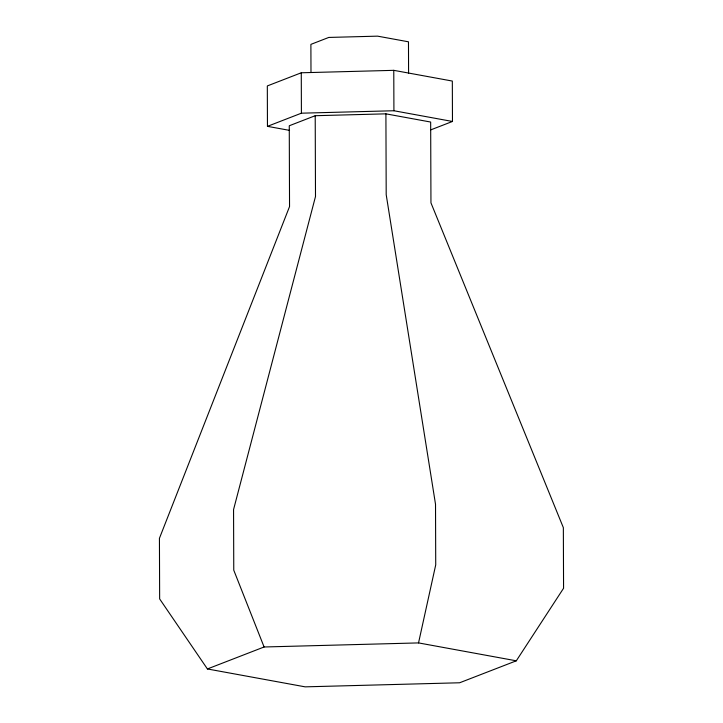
<?xml version="1.0" encoding="UTF-8"?>
<svg xmlns="http://www.w3.org/2000/svg" width="723" height="723" viewBox="0 0 723 723"><rect width="100%" height="100%" fill="white"/><g stroke="black" fill="none" stroke-linecap="round" stroke-linejoin="round"><path stroke-width="1.08" d="M207.411 668.956L264.094 646.986L418.536 642.91L435.725 564.862L435.517 504.247L386.199 194.659L385.91 113.845L315.21 115.707L289.263 125.766L289.543 206.579L159.431 538.301L159.647 598.915L207.411 668.956L305.169 686.85L459.62 682.774L516.303 660.813L563.569 588.26L563.353 527.654L430.953 202.847L430.664 122.042L385.91 113.845M430.863 129.833L452.471 121.464L452.327 81.057L393.773 70.339L301.274 72.779L267.32 85.938L267.456 126.344L289.552 130.384M267.456 126.344L301.41 113.186L393.918 110.746L452.471 121.464M418.536 642.91L516.303 660.813M264.094 646.986L233.764 570.185L233.556 509.579L315.499 196.52L315.21 115.707M408.585 73.231L408.477 41.807L377.596 36.15L328.793 37.433L310.89 44.374L310.989 72.436M393.773 70.339L393.918 110.746M301.274 72.779L301.41 113.186"/></g></svg>
